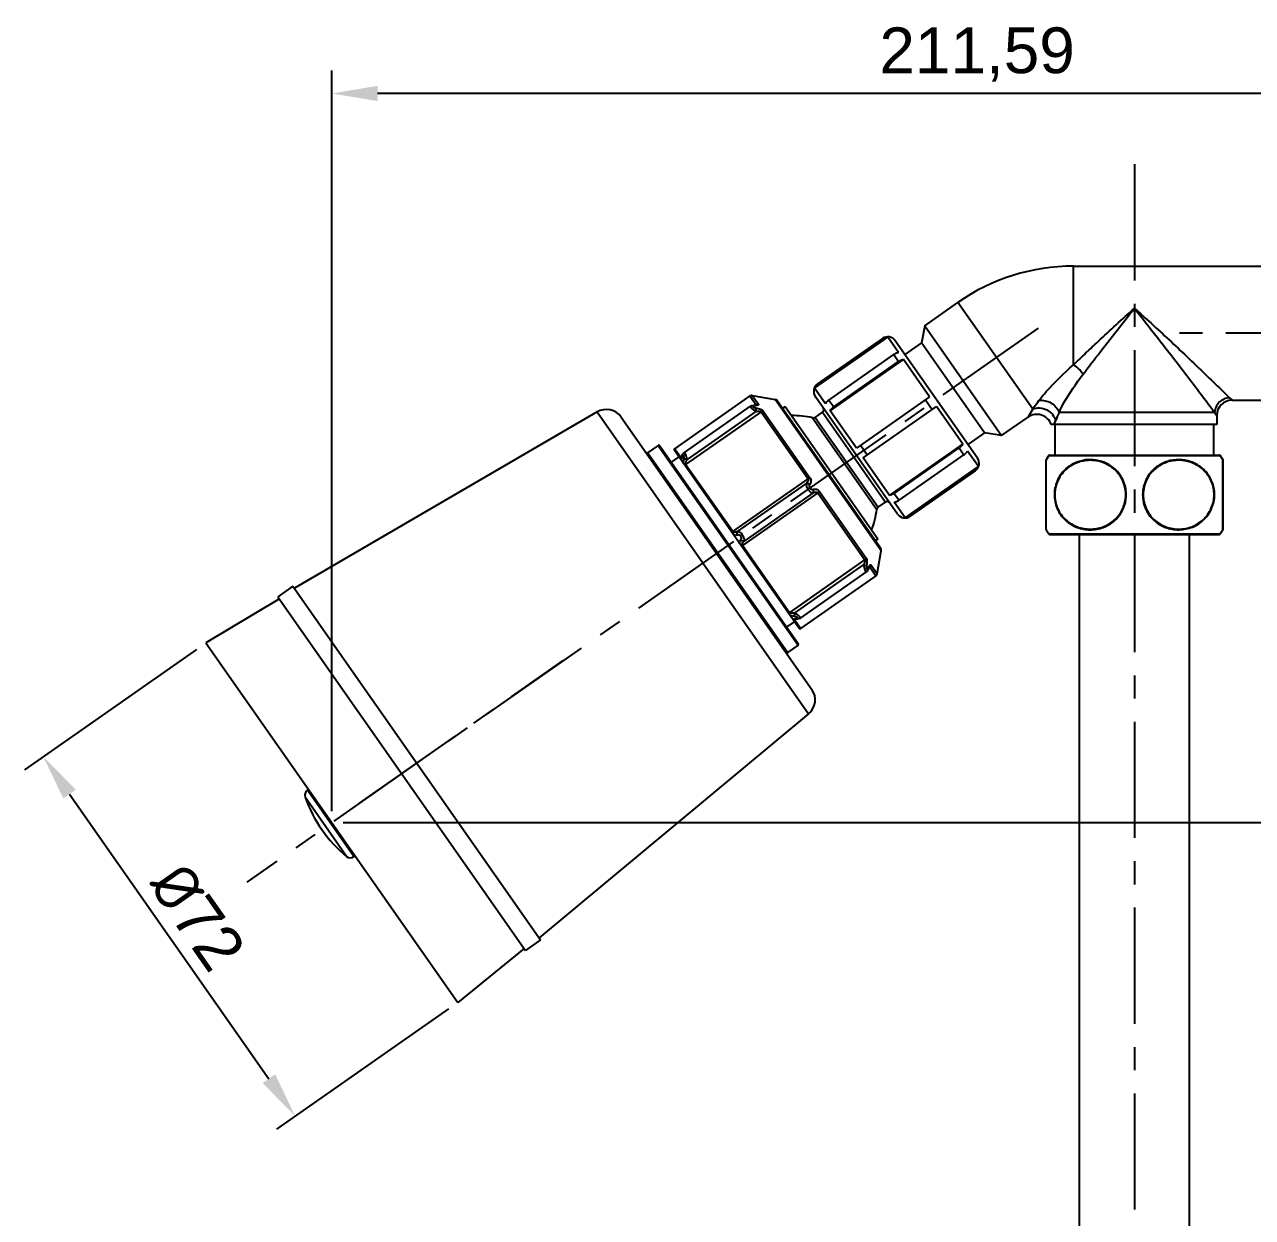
# Model space of a CAD drawing. Header units: millimetres. Extents: x 601 to 1195, y -13 to 407.
# Drawn here: x 938.5 to 1005.6, y 254.9 to 320.1 of the extents above; entities that cross this region are included whole.
import ezdxf

# ---------------------------------------------------------------- set-up
doc = ezdxf.new("R2010")
doc.units = ezdxf.units.MM
doc.header["$LTSCALE"] = 0.1
doc.linetypes.add('CENTERX2', pattern=[101.6, 63.5, -12.7, 12.7, -12.7])
for name, color, linetype in [('02___PRT_ALL_AXES', 7, 'Continuous'), ('CENTER', 1, 'CENTERX2'), ('DIM', 3, 'Continuous')]:
    doc.layers.add(name, color=color, linetype=linetype)
doc.styles.get("Standard").update_dxf_attribs({"font": 'arial.ttf'})
doc.dimstyles.new('ISO-25', dxfattribs={"dimtxt": 2.5, "dimasz": 2.5, "dimexe": 1.25, "dimexo": 0.625, "dimtad": 1, "dimlfac": 3, "dimtxsty": 'Standard', "dimcen": 2.5, "dimadec": 0, "dimazin": 0, "dimtfac": 1, "dimtmove": 0, "dimatfit": 3, "dimfxl": 0, "dimarcsym": 0})

# ---------------------------------------------------------------- blocks, each defined once
blk = doc.blocks.new('*D8')
at = {"layer": 'Defpoints', "color": 0}
for p in [(955.269, 316.331), (1025.798, 312.827), (955.269, 276.468)]:
    blk.add_point(p, dxfattribs=at)
at = {"layer": 'DIM', "color": 0, "lineweight": -2}
for p, q in [((955.269, 277.093), (955.269, 317.581)), ((1025.798, 313.452), (1025.798, 317.581)), ((1023.298, 316.331), (957.769, 316.331))]:
    blk.add_line(p, q, dxfattribs=at)
at = {"layer": 'DIM', "color": 0}
for points in [[(957.769, 316.748), (957.769, 315.914), (955.269, 316.331)], [(1023.298, 316.748), (1023.298, 315.914), (1025.798, 316.331)]]:
    blk.add_solid(points, dxfattribs=at)
at = {"layer": 'DIM', "color": 0, "insert": (990.533, 318.458), "char_height": 2.5, "attachment_point": 5}
blk.add_mtext('211,59', dxfattribs=at)
blk = doc.blocks.new('*D9')
at = {"layer": 'Defpoints', "color": 0}
for p in [(1030.798, 303.227), (1048.792, 303.227), (955.269, 276.468)]:
    blk.add_point(p, dxfattribs=at)
at = {"layer": 'DIM', "color": 0, "lineweight": -2}
for p, q in [((1031.423, 303.227), (1050.042, 303.227)), ((1048.792, 278.968), (1048.792, 300.727)), ((955.894, 276.468), (1050.042, 276.468))]:
    blk.add_line(p, q, dxfattribs=at)
at = {"layer": 'DIM', "color": 0}
for points in [[(1048.375, 300.727), (1049.209, 300.727), (1048.792, 303.227)], [(1048.375, 278.968), (1049.209, 278.968), (1048.792, 276.468)]]:
    blk.add_solid(points, dxfattribs=at)
at = {"layer": 'DIM', "color": 0, "insert": (1046.665, 289.848), "char_height": 2.5, "attachment_point": 5, "rotation": 90}
blk.add_mtext('80,28', dxfattribs=at)
blk = doc.blocks.new('*D10')
at = {"layer": 'Defpoints', "color": 0}
for p in [(948.386, 286.298), (962.152, 266.638), (953.264, 260.415)]:
    blk.add_point(p, dxfattribs=at)
at = {"layer": 'DIM', "color": 0, "lineweight": -2}
for p, q in [((947.874, 285.939), (938.474, 279.358)), ((940.932, 278.027), (951.83, 262.463)), ((961.64, 266.28), (952.24, 259.698))]:
    blk.add_line(p, q, dxfattribs=at)
at = {"layer": 'DIM', "color": 0}
for points in [[(941.273, 278.266), (940.591, 277.788), (939.498, 280.074)], [(952.171, 262.702), (951.488, 262.224), (953.264, 260.415)]]:
    blk.add_solid(points, dxfattribs=at)
at = {"layer": 'DIM', "color": 0, "insert": (947.921, 271.323), "char_height": 2.5, "attachment_point": 5, "rotation": 305}
blk.add_mtext('{\\fISOCPEUR|b0|i0|c0|p34;%%C}72', dxfattribs=at)

msp = doc.modelspace()

# ---------------------------------------------------------------- linework, layer by layer
at = {"color": 7, "linetype": 'Continuous'}
for p, q in [((995.7968, 301.4954), (995.7968, 306.8938)), ((995.7968, 306.8938), (1022.7981, 306.8938)), ((987.6683, 303.6307), (989.4875, 304.9045)), ((993.5699, 299.0742), (989.4875, 304.9045)), ((981.6437, 300.2112), (985.6462, 303.0138)), ((985.365, 302.9335), (981.8154, 300.448)), ((981.8222, 300.4382), (985.3719, 302.9237)), ((985.365, 302.9335), (985.3719, 302.9237)), ((986.2406, 302.1648), (985.6462, 303.0138)), ((990.5544, 296.394), (986.0614, 302.8107)), ((987.4937, 302.6946), (986.5872, 302.0598)), ((982.4307, 299.5692), (985.9803, 302.0547)), ((985.9803, 302.0547), (986.2433, 301.6791)), ((982.5012, 298.9867), (986.5036, 301.7892)), ((982.6937, 299.1936), (986.2433, 301.6791)), ((987.9388, 299.7397), (986.5036, 301.7892)), ((982.2382, 299.3623), (981.6437, 300.2112)), ((981.8154, 300.448), (981.8222, 300.4382)), ((978.1202, 299.7935), (978.4569, 299.3125)), ((978.2447, 299.8211), (978.5787, 299.344)), ((978.2447, 299.8211), (979.5014, 299.5995)), ((978.4104, 299.2799), (978.4569, 299.3125)), ((985.2932, 291.328), (979.5014, 299.5995)), ((985.2656, 291.4525), (979.609, 299.5309)), ((986.1856, 293.3349), (981.6926, 299.7516)), ((982.4307, 299.5692), (982.6937, 299.1936)), ((987.9388, 299.7397), (983.9363, 296.9371)), ((987.7124, 299.5811), (988.0843, 299.05)), ((1004.3249, 299.6963), (1004.4648, 299.5605)), ((1004.4648, 299.5605), (1022.7981, 299.5605)), ((969.763, 298.9181), (953.2189, 289.2751)), ((969.763, 298.9181), (981.3221, 282.4098)), ((971.0857, 298.6277), (981.5017, 283.7521)), ((978.7234, 298.9319), (974.6042, 296.0476)), ((978.4448, 298.9495), (974.683, 296.3155)), ((978.3342, 299.2767), (978.3605, 299.2768)), ((978.3605, 299.2768), (978.4006, 299.2788)), ((978.7234, 298.9319), (981.2951, 295.2592)), ((978.8431, 298.9665), (981.3938, 295.3237)), ((985.1071, 291.9694), (980.0406, 299.2052)), ((981.6794, 298.6233), (982.0818, 298.9051)), ((982.0818, 298.9051), (985.5233, 293.9902)), ((983.9363, 296.9371), (982.5012, 298.9867)), ((984.3082, 296.4059), (988.3107, 299.2085)), ((989.7458, 297.1589), (988.3107, 299.2085)), ((991.8746, 297.6236), (993.3201, 298.6358)), ((993.3201, 298.6358), (993.5699, 299.0742)), ((1003.5135, 298.8938), (995.0107, 298.8938)), ((1003.5135, 298.8938), (1003.6315, 298.7271)), ((1003.6315, 298.7271), (1003.6315, 298.2271)), ((981.5457, 298.5976), (985.0509, 293.5916)), ((981.6794, 298.6233), (985.1208, 293.7084)), ((1003.6313, 298.2271), (994.5851, 298.2271)), ((994.7388, 298.2271), (994.8184, 298.4318)), ((994.7981, 296.5605), (994.7981, 298.2271)), ((1003.4648, 296.5605), (1003.4648, 298.2271)), ((990.9352, 297.7796), (990.0286, 297.1449)), ((973.0978, 297.0906), (972.5244, 296.6891)), ((980.1721, 285.7671), (972.5244, 296.6891)), ((973.0978, 297.0906), (980.7455, 286.1686)), ((973.1907, 297.0743), (980.7619, 286.2615)), ((980.8187, 287.052), (973.953, 296.8573)), ((974.3377, 296.4282), (974.001, 296.9092)), ((984.1627, 297.0957), (984.5346, 296.5645)), ((985.7434, 294.3564), (989.7458, 297.1589)), ((986.0036, 294.4665), (989.5533, 296.952)), ((989.5533, 296.952), (989.8163, 296.5764)), ((990.6033, 295.9344), (990.0088, 296.7833)), ((974.2312, 296.46), (973.8216, 296.1732)), ((974.3377, 296.4282), (974.3843, 296.4608)), ((974.3762, 296.4445), (974.3893, 296.471)), ((974.3893, 296.471), (974.4047, 296.508)), ((974.4047, 296.508), (974.4133, 296.5313)), ((977.1759, 292.3749), (974.6042, 296.0476)), ((985.7434, 294.3564), (984.3082, 296.4059)), ((986.2666, 294.0909), (989.8163, 296.5764)), ((994.2981, 292.513), (994.2981, 296.2746)), ((994.3068, 296.262), (994.3069, 296.3077)), ((994.3068, 292.527), (994.3068, 296.262)), ((994.4448, 296.5308), (1003.8181, 296.5308)), ((994.5003, 296.5605), (1003.7626, 296.5605)), ((1003.956, 296.3077), (1003.9561, 296.2612)), ((1003.9561, 296.2612), (1003.9561, 292.5252)), ((1003.9648, 292.513), (1003.9648, 296.2746)), ((986.6008, 293.1318), (990.6033, 295.9344)), ((986.8751, 293.2219), (990.4248, 295.7074)), ((990.4316, 295.6976), (986.882, 293.2121)), ((990.4248, 295.7074), (990.4316, 295.6976)), ((977.1759, 292.3749), (981.2951, 295.2592)), ((977.4385, 292.3802), (981.2003, 295.0142)), ((981.8281, 294.4979), (977.7089, 291.6136)), ((981.5655, 294.4926), (977.8037, 291.8586)), ((981.8281, 294.4979), (984.3998, 290.8252)), ((981.9225, 294.5686), (984.4732, 290.9258)), ((985.1208, 293.7084), (985.5233, 293.9902)), ((986.0036, 294.4665), (986.2666, 294.0909)), ((986.6008, 293.1318), (986.0064, 293.9808)), ((1003.3321, 293.6491), (1003.431, 293.9375)), ((1003.3512, 293.636), (1003.4515, 293.9295)), ((986.8751, 293.2219), (986.882, 293.2121)), ((994.3069, 292.4799), (994.3068, 292.527)), ((994.4448, 292.2568), (1003.8181, 292.2568)), ((994.5003, 292.2271), (1003.7626, 292.2271)), ((1003.9561, 292.5252), (1003.956, 292.4799)), ((980.2806, 287.9409), (977.7089, 291.6136)), ((985.0716, 290.0712), (985.2932, 291.328)), ((980.2806, 287.9409), (984.3998, 290.8252)), ((980.5593, 287.9233), (984.3211, 290.5573)), ((984.5993, 290.3648), (984.5907, 290.3415)), ((984.6147, 290.4018), (984.5993, 290.3648)), ((984.6279, 290.4283), (984.6147, 290.4018)), ((984.6663, 290.4446), (984.6198, 290.412)), ((984.6663, 290.4446), (985.0031, 289.9636)), ((984.7376, 290.5483), (985.0716, 290.0712)), ((980.5405, 287.4493), (980.131, 287.1625)), ((980.5937, 287.5929), (980.5471, 287.5603)), ((980.8839, 287.0793), (980.5471, 287.5603)), ((980.6435, 287.596), (980.6034, 287.594)), ((980.6698, 287.5961), (980.6435, 287.596)), ((980.7455, 286.1686), (980.1721, 285.7671)), ((981.3221, 282.4098), (966.6024, 270.1616)), ((956.0676, 274.6219), (953.8072, 277.8502)), ((953.9295, 278.2364), (953.9973, 278.2839)), ((956.4724, 274.6048), (953.9295, 278.2364)), ((956.4724, 274.6048), (956.5402, 274.6523))]:
    msp.add_line(p, q, dxfattribs=at)
for points in [[(978.1349, 299.2294), (978.1791, 299.2532), (978.2297, 299.2682), (978.2863, 299.2755), (978.3343, 299.2767)], [(978.4006, 299.2788), (978.4297, 299.2822), (978.4465, 299.2855), (978.4497, 299.2864)], [(974.4133, 296.5313), (974.4313, 296.577), (974.4575, 296.6272), (974.4886, 296.6691), (974.526, 296.7024)], [(974.3644, 296.4256), (974.3638, 296.4249), (974.3668, 296.4291), (974.3762, 296.4445)], [(984.5907, 290.3415), (984.5727, 290.2958), (984.5466, 290.2456), (984.5154, 290.2037), (984.4781, 290.1704)], [(984.6396, 290.4472), (984.6402, 290.4479), (984.6372, 290.4438), (984.6279, 290.4283)], [(980.6034, 287.594), (980.5744, 287.5907), (980.5575, 287.5873), (980.5543, 287.5864)], [(980.8692, 287.6434), (980.8249, 287.6196), (980.7743, 287.6046), (980.7177, 287.5973), (980.6698, 287.5961)]]:
    msp.add_lwpolyline(points, dxfattribs=at)
for centre, radius, start, end in [((995.7968, 295.8938), 11, 90, 125), ((985.6518, 302.5239), 0.5, 35, 125), ((985.658, 302.515), 0.499, 91.359121, 124.99625), ((1117.8438, 173.9814), 176.5086, 133.429142, 133.745042), ((982.1022, 300.0384), 0.5, 125, 215), ((982.1084, 300.0295), 0.499, 125.003788, 158.640841), ((978.2157, 299.6569), 0.1667, 80, 125), ((979.4725, 299.4353), 0.1667, 35, 80), ((1004.4648, 298.7271), 0.8333, 90, 180), ((970.2665, 298.0541), 1, 35, 120.236358), ((978.6117, 299.9014), 0.7861, 257.018098, 259.064303), ((978.3899, 299.982), 0.7193, 273.90238, 274.186746), ((978.3929, 299.9419), 0.6791, 274.180667, 275.081932), ((980.4999, 294.1351), 4.5833, 76.810315, 91.429122), ((981.9862, 299.0417), 0.1667, 305, 35), ((993.7981, 297.9532), 0.8333, 19.194739, 125), ((1004.6401, 294.6149), 10.5372, 156.041433, 158.762792), ((981.5838, 298.7598), 0.1667, 256.810315, 305), ((972.4862, 296.7438), 0.0667, 215, 305), ((973.1361, 297.036), 0.0667, 35, 125), ((974.0966, 296.7726), 0.1667, 125, 149.469801), ((973.7886, 296.6941), 0.6565, 334.874139, 335.083539), ((990.1448, 296.1072), 0.5, 305, 35), ((994.3648, 296.2746), 0.0667, 150.225529, 180), ((997.6523, 294.3938), 3.8542, 146.326785, 150.225529), ((994.5003, 296.4938), 0.0667, 90, 146.326785), ((1003.7626, 296.4938), 0.0667, 33.673215, 90), ((1000.6106, 294.3938), 3.8542, 29.774471, 33.673215), ((1003.8981, 296.2746), 0.0667, 0, 29.774471), ((990.1386, 296.1161), 0.499, 305.00375, 338.640879), ((985.6189, 293.8537), 0.1667, 35, 125), ((980.4999, 294.1351), 4.5833, 338.570878, 353.189685), ((985.2164, 293.5719), 0.1667, 125, 173.189685), ((986.5952, 293.6217), 0.5, 215, 305), ((986.589, 293.6306), 0.499, 271.359163, 304.996208), ((994.3648, 292.513), 0.0667, 180, 209.774471), ((997.6523, 294.3938), 3.8542, 209.774471, 213.673215), ((994.5003, 292.2938), 0.0667, 213.673215, 270), ((1003.7626, 292.2938), 0.0667, 270, 326.326785), ((1000.6106, 294.3938), 3.8542, 326.326785, 330.225529), ((1003.8981, 292.513), 0.0667, 330.225529, 0), ((985.1291, 291.3569), 0.1667, 350, 35), ((985.2727, 290.3886), 0.7862, 170.935877, 172.980936), ((985.2447, 290.1651), 0.6888, 154.898209, 156.166596), ((984.9075, 290.1002), 0.1667, 305, 350), ((980.6132, 287.5223), 0.0853, 130.164763, 131.116455), ((980.625, 286.6128), 0.9975, 89.448776, 91.477371), ((980.7883, 287.2159), 0.1667, 280.530199, 305), ((980.7073, 286.2232), 0.0667, 305, 35), ((980.2104, 285.7125), 0.0667, 125, 215), ((980.6825, 283.1785), 1, 309.763642, 35), ((954.1207, 277.9633), 0.3333, 125, 199.8446), ((960.8967, 280.4088), 7.5371, 199.8446, 230.1554), ((956.2812, 274.8779), 0.3333, 230.1554, 305)]:
    msp.add_arc(centre, radius, start, end, dxfattribs=at)
for points, knots in [([(996.3281, 300.9882), (996.5549, 301.2848), (997.4817, 302.4903), (998.4225, 303.6851), (999.1315, 304.5871)], [0, 0, 0, 0, 0.245547, 1, 1, 1, 1]), ([(996.5017, 302.1664), (996.7177, 302.3708), (997.5854, 303.1873), (998.4638, 303.9925), (999.1315, 304.5871)], [0, 0, 0, 0, 0.249592, 1, 1, 1, 1]), ([(999.1315, 304.5871), (999.3513, 304.3913), (1000.2372, 303.5948), (1001.1094, 302.7832), (1001.7609, 302.1666)], [0, 0, 0, 0, 0.2470805, 1, 1, 1, 1]), ([(999.1315, 304.5871), (999.9685, 303.5221), (1001.449, 301.6396), (1002.8934, 299.7291), (1003.5135, 298.8938)], [0, 0, 0, 0, 0.5656189, 1, 1, 1, 1]), ([(986.2406, 302.1648), (986.2181, 302.1609), (986.1259, 302.139), (986.0391, 302.0959), (985.9803, 302.0547)], [0, 0, 0, 0, 0.2416086, 1, 1, 1, 1]), ([(1001.7609, 302.1666), (1002.0239, 301.9178), (1002.8831, 301.0991), (1003.7349, 300.2726), (1004.3249, 299.6963)], [0, 0, 0, 0, 0.3050105, 1, 1, 1, 1]), ([(986.2433, 301.6791), (986.2633, 301.6931), (986.3435, 301.7433), (986.4344, 301.7773), (986.5036, 301.7892)], [0, 0, 0, 0, 0.2573629, 1, 1, 1, 1]), ([(993.9114, 299.5449), (994.0401, 299.7122), (994.6176, 300.4101), (995.2783, 301.0341), (995.7968, 301.4954)], [0, 0, 0, 0, 0.2331731, 1, 1, 1, 1]), ([(995.7968, 301.4954), (995.9024, 301.4256), (996.0949, 301.2707), (996.2601, 301.0861), (996.3281, 300.9882)], [0, 0, 0, 0, 0.5150417, 1, 1, 1, 1]), ([(995.0107, 298.8938), (995.0893, 299.062), (995.4654, 299.7979), (995.9393, 300.4797), (996.3281, 300.9882)], [0, 0, 0, 0, 0.2248488, 1, 1, 1, 1]), ([(978.4569, 299.3125), (978.4594, 299.3089), (978.4591, 299.2965), (978.4507, 299.2895), (978.4462, 299.2856)], [0, 0, 0, 0, 0.4242464, 1, 1, 1, 1]), ([(978.5787, 299.344), (978.582, 299.3394), (978.5871, 299.3297), (978.5853, 299.3068), (978.5562, 299.2856), (978.5107, 299.2726), (978.4736, 299.2673), (978.453, 299.2655)], [0, 0, 0, 0, 0.0973006, 0.1787777, 0.3694206, 0.6475803, 1, 1, 1, 1]), ([(978.4569, 299.3125), (978.4658, 299.3187), (978.5026, 299.3401), (978.5474, 299.3479), (978.5787, 299.344)], [0, 0, 0, 0, 0.2561898, 1, 1, 1, 1]), ([(982.4307, 299.5692), (982.4107, 299.5552), (982.3361, 299.4971), (982.2731, 299.4233), (982.2382, 299.3623)], [0, 0, 0, 0, 0.2573616, 1, 1, 1, 1]), ([(993.5699, 299.0742), (993.596, 299.1127), (993.7063, 299.2722), (993.8216, 299.4281), (993.9114, 299.5449)], [0, 0, 0, 0, 0.2401488, 1, 1, 1, 1]), ([(993.9114, 299.5449), (994.0215, 299.563), (994.2596, 299.5497), (994.6825, 299.3826), (994.9455, 299.1058), (995.0107, 298.8938)], [0, 0, 0, 0, 0.2460735, 0.5106216, 1, 1, 1, 1]), ([(1004.3249, 299.6963), (1004.2222, 299.69), (1004.0162, 299.6382), (1003.7553, 299.458), (1003.5726, 299.2001), (1003.5198, 298.9955), (1003.5135, 298.8938)], [0, 0, 0, 0, 0.2493891, 0.5017091, 0.7530514, 1, 1, 1, 1]), ([(978.1348, 299.2293), (978.1325, 299.2277), (978.1283, 299.223), (978.1271, 299.2129), (978.1303, 299.2011), (978.1409, 299.1807), (978.1652, 299.1514), (978.2228, 299.0964), (978.3166, 299.0261), (978.4, 298.9744), (978.4448, 298.9495)], [0, 0, 0, 0, 0.0195831, 0.0404395, 0.0671781, 0.1020434, 0.1981301, 0.3266009, 0.6484546, 1, 1, 1, 1]), ([(978.3226, 299.2605), (978.3114, 299.2593), (978.2955, 299.2568), (978.2768, 299.2501), (978.2664, 299.2442), (978.2593, 299.2365), (978.2562, 299.2221), (978.2711, 299.2018), (978.2998, 299.1828), (978.3397, 299.1639), (978.3859, 299.1479), (978.4185, 299.1392), (978.4351, 299.1354)], [0, 0, 0, 0, 0.1190277, 0.1682113, 0.2095963, 0.2440207, 0.2755368, 0.3568099, 0.4838544, 0.644032, 0.819734, 1, 1, 1, 1]), ([(978.3695, 299.2625), (978.3654, 299.2626), (978.3497, 299.2625), (978.334, 299.2617), (978.3226, 299.2605)], [0, 0, 0, 0, 0.2632302, 1, 1, 1, 1]), ([(978.3343, 299.2767), (978.3373, 299.2767), (978.3501, 299.2753), (978.362, 299.2688), (978.3695, 299.2625)], [0, 0, 0, 0, 0.237606, 1, 1, 1, 1]), ([(978.4388, 299.2644), (978.4333, 299.264), (978.4102, 299.2627), (978.387, 299.2624), (978.3695, 299.2625)], [0, 0, 0, 0, 0.2404467, 1, 1, 1, 1]), ([(978.4448, 298.9495), (978.4524, 298.9847), (978.4609, 299.0347), (978.465, 299.095), (978.4644, 299.1197), (978.4626, 299.1296)], [0, 0, 0, 0, 0.5946001, 0.8341042, 1, 1, 1, 1]), ([(978.4448, 298.9495), (978.47, 298.953), (978.5207, 298.9586), (978.596, 298.9622), (978.6575, 298.9592), (978.7003, 298.9491), (978.7185, 298.9389), (978.7234, 298.9319)], [0, 0, 0, 0, 0.2679462, 0.5355557, 0.7939569, 0.9096255, 1, 1, 1, 1]), ([(978.4626, 299.1296), (978.5008, 299.1222), (978.5762, 299.1047), (978.6839, 299.0699), (978.7753, 299.0274), (978.8274, 298.9889), (978.8431, 298.9665)], [0, 0, 0, 0, 0.2778626, 0.5527729, 0.8049135, 1, 1, 1, 1]), ([(978.7234, 298.9319), (978.7323, 298.9381), (978.7685, 298.9594), (978.8121, 298.969), (978.8431, 298.9665)], [0, 0, 0, 0, 0.2590769, 1, 1, 1, 1]), ([(982.5012, 298.9867), (982.5125, 299.0065), (982.5647, 299.0857), (982.6349, 299.1524), (982.6937, 299.1936)], [0, 0, 0, 0, 0.2416086, 1, 1, 1, 1]), ([(993.5699, 299.0742), (993.6868, 299.1261), (993.9602, 299.1669), (994.29, 299.0721), (994.5207, 298.922), (994.7068, 298.7368), (994.7966, 298.555), (994.8184, 298.4318)], [0, 0, 0, 0, 0.2429282, 0.5030171, 0.6342367, 0.7622361, 1, 1, 1, 1]), ([(974.683, 296.3155), (974.6749, 296.3661), (974.6548, 296.4622), (974.6209, 296.5744), (974.5889, 296.6472), (974.5697, 296.6801), (974.5541, 296.6971), (974.5441, 296.7041), (974.5342, 296.7064), (974.5284, 296.7041), (974.526, 296.7024)], [0, 0, 0, 0, 0.3515924, 0.6734239, 0.8018539, 0.8979296, 0.9328048, 0.959537, 0.9804023, 1, 1, 1, 1]), ([(989.7458, 297.1589), (989.7344, 297.1391), (989.6823, 297.0599), (989.6121, 296.9932), (989.5533, 296.952)], [0, 0, 0, 0, 0.2416086, 1, 1, 1, 1]), ([(989.8163, 296.5764), (989.8363, 296.5904), (989.9109, 296.6486), (989.9739, 296.7224), (990.0088, 296.7833)], [0, 0, 0, 0, 0.2573629, 1, 1, 1, 1]), ([(974.383, 296.4154), (974.3746, 296.3974), (974.358, 296.3658), (974.3368, 296.3366), (974.3253, 296.3256)], [0, 0, 0, 0, 0.5551065, 1, 1, 1, 1]), ([(974.3672, 296.4294), (974.3655, 296.4284), (974.3595, 296.4253), (974.3527, 296.4228), (974.3478, 296.4229)], [0, 0, 0, 0, 0.2860882, 1, 1, 1, 1]), ([(974.4146, 296.4933), (974.4122, 296.4866), (974.4029, 296.461), (974.3925, 296.4358), (974.384, 296.4175)], [0, 0, 0, 0, 0.261185, 1, 1, 1, 1]), ([(974.4133, 296.5313), (974.4123, 296.5284), (974.4092, 296.5159), (974.4113, 296.5025), (974.4146, 296.4933)], [0, 0, 0, 0, 0.2376066, 1, 1, 1, 1]), ([(974.4557, 296.5731), (974.4468, 296.5632), (974.4314, 296.5368), (974.4202, 296.509), (974.4146, 296.4933)], [0, 0, 0, 0, 0.4447585, 1, 1, 1, 1]), ([(974.5077, 296.3604), (974.5125, 296.3907), (974.5185, 296.4493), (974.5164, 296.5201), (974.5049, 296.5647), (974.4931, 296.5837), (974.4805, 296.588), (974.4678, 296.5854), (974.4603, 296.5783), (974.4557, 296.5731)], [0, 0, 0, 0, 0.3427552, 0.6584806, 0.7794386, 0.8606149, 0.8912673, 0.922245, 1, 1, 1, 1]), ([(974.4927, 296.0865), (974.489, 296.1315), (974.4899, 296.2235), (974.5004, 296.3145), (974.5077, 296.3604)], [0, 0, 0, 0, 0.4933242, 1, 1, 1, 1]), ([(974.683, 296.3155), (974.6473, 296.3203), (974.5974, 296.3294), (974.5393, 296.3462), (974.5163, 296.3552), (974.5077, 296.3604)], [0, 0, 0, 0, 0.5945998, 0.8341039, 1, 1, 1, 1]), ([(974.6042, 296.0476), (974.5993, 296.0547), (974.596, 296.0753), (974.6012, 296.1189), (974.6194, 296.1777), (974.6485, 296.2473), (974.6711, 296.293), (974.683, 296.3155)], [0, 0, 0, 0, 0.0903835, 0.2061897, 0.4646235, 0.7321769, 1, 1, 1, 1]), ([(995.9038, 296.1382), (995.6753, 296.0382), (995.2398, 295.7396), (994.8093, 295.0536), (994.7003, 294.2258), (994.9478, 293.4352), (995.4773, 292.8407), (996.1624, 292.5109), (996.9002, 292.4445), (997.3768, 292.5728), (997.5945, 292.6771)], [0, 0, 0, 0, 0.1221385, 0.2511142, 0.3853327, 0.5180715, 0.6442241, 0.7643702, 0.8817825, 1, 1, 1, 1]), ([(995.9095, 296.108), (995.6843, 296.01), (995.2548, 295.717), (994.8294, 295.0418), (994.7223, 294.226), (994.9685, 293.4478), (995.4925, 292.8646), (996.1684, 292.5427), (996.8952, 292.4786), (997.3649, 292.6045), (997.5798, 292.7068)], [0, 0, 0, 0, 0.122099, 0.2510577, 0.3853204, 0.5180583, 0.6441352, 0.7642347, 0.8816876, 1, 1, 1, 1]), ([(998.3886, 293.3797), (998.5042, 293.5623), (998.6754, 293.9758), (998.7048, 294.6435), (998.5071, 295.275), (998.1227, 295.786), (997.6166, 296.1333), (997.048, 296.3093), (996.4602, 296.3192), (996.0815, 296.216), (995.9038, 296.1382)], [0, 0, 0, 0, 0.1313509, 0.2657372, 0.3982592, 0.5254488, 0.6471541, 0.7652706, 0.8821235, 1, 1, 1, 1]), ([(998.3645, 293.3972), (998.4788, 293.5769), (998.6481, 293.9842), (998.6768, 294.6421), (998.5104, 295.1657), (998.2828, 295.5227), (998.011, 295.8242), (997.5977, 296.1051), (997.1282, 296.2485), (996.747, 296.281), (996.3656, 296.2605), (996.0846, 296.1843), (995.9095, 296.108)], [0, 0, 0, 0, 0.1312656, 0.2655597, 0.3979656, 0.4624779, 0.5254804, 0.6471053, 0.7651714, 0.8237273, 0.882243, 1, 1, 1, 1]), ([(1003.4515, 293.9295), (1003.512, 294.1688), (1003.538, 294.6727), (1003.292, 295.3694), (1002.8235, 295.9052), (1002.2241, 296.2299), (1001.5702, 296.3419), (1000.9145, 296.2464), (1000.3096, 295.9396), (999.9952, 295.5998), (999.8724, 295.4049)], [0, 0, 0, 0, 0.1352829, 0.2683421, 0.3952897, 0.5165909, 0.6348425, 0.7529224, 0.8737396, 1, 1, 1, 1]), ([(1003.431, 293.9375), (1003.4907, 294.1733), (1003.5162, 294.67), (1003.2719, 295.3559), (1002.8083, 295.8818), (1002.2168, 296.1991), (1001.5724, 296.308), (1000.9262, 296.2142), (1000.3291, 295.9132), (1000.0181, 295.5792), (999.8965, 295.3874)], [0, 0, 0, 0, 0.1353065, 0.2683394, 0.3951927, 0.5164168, 0.6346666, 0.7528078, 0.873696, 1, 1, 1, 1]), ([(981.2951, 295.2592), (981.304, 295.2654), (981.3364, 295.2877), (981.3693, 295.3092), (981.3938, 295.3237)], [0, 0, 0, 0, 0.2756524, 1, 1, 1, 1]), ([(981.3938, 295.3237), (981.4154, 295.2928), (981.4465, 295.226), (981.4581, 295.0938), (981.4221, 295.0009), (981.3864, 294.954)], [0, 0, 0, 0, 0.2879109, 0.5488768, 1, 1, 1, 1]), ([(999.8724, 295.4049), (999.7984, 295.2875), (999.6746, 295.0327), (999.5775, 294.6167), (999.5758, 294.186), (999.6697, 293.7689), (999.8499, 293.3905), (1000.1006, 293.0688), (1000.4043, 292.8141), (1000.8525, 292.5705), (1001.4776, 292.4348), (1002.109, 292.5308), (1002.5702, 292.7426), (1002.8886, 292.9733), (1003.1599, 293.2724), (1003.2962, 293.5099), (1003.3512, 293.636)], [0, 0, 0, 0, 0.0653673, 0.1321956, 0.1995994, 0.2664724, 0.3319046, 0.3954457, 0.4571216, 0.5172726, 0.6344187, 0.751298, 0.811085, 0.8722454, 0.9351683, 1, 1, 1, 1]), ([(999.8965, 295.3874), (999.8233, 295.2719), (999.7008, 295.021), (999.605, 294.6111), (999.6038, 294.1867), (999.6975, 293.776), (999.8767, 293.4039), (1000.1254, 293.0883), (1000.4259, 292.8389), (1000.8686, 292.6009), (1001.4848, 292.4689), (1002.1067, 292.5632), (1002.5614, 292.7709), (1002.8753, 292.9973), (1003.1432, 293.2913), (1003.2778, 293.525), (1003.3321, 293.6491)], [0, 0, 0, 0, 0.0653822, 0.1322265, 0.1996438, 0.2665211, 0.3319488, 0.395485, 0.4571654, 0.5173333, 0.6345316, 0.7514172, 0.8111773, 0.8723001, 0.9351877, 1, 1, 1, 1]), ([(981.2003, 295.0142), (981.1921, 294.9949), (981.1852, 294.9461), (981.2042, 294.8307), (981.2493, 294.7434), (981.2886, 294.6874)], [0, 0, 0, 0, 0.1801089, 0.4110055, 1, 1, 1, 1]), ([(981.2951, 295.2592), (981.3023, 295.2489), (981.3113, 295.2249), (981.3089, 295.1648), (981.2705, 295.0899), (981.225, 295.038), (981.2003, 295.0142)], [0, 0, 0, 0, 0.1335162, 0.2625726, 0.633499, 1, 1, 1, 1]), ([(981.2003, 295.0142), (981.2143, 295.0191), (981.2824, 295.0275), (981.3497, 294.9912), (981.3864, 294.954)], [0, 0, 0, 0, 0.2213936, 1, 1, 1, 1]), ([(981.2886, 294.6874), (981.3278, 294.6313), (981.3944, 294.559), (981.4964, 294.5018), (981.5446, 294.4915), (981.5655, 294.4926)], [0, 0, 0, 0, 0.5889847, 0.8198874, 1, 1, 1, 1]), ([(981.3864, 294.954), (981.3673, 294.9288), (981.3413, 294.8592), (981.3632, 294.7862), (981.3851, 294.7549)], [0, 0, 0, 0, 0.4524597, 1, 1, 1, 1]), ([(981.3851, 294.7549), (981.407, 294.7237), (981.468, 294.6782), (981.5424, 294.6787), (981.5725, 294.6881)], [0, 0, 0, 0, 0.5475404, 1, 1, 1, 1]), ([(981.5655, 294.4926), (981.5749, 294.5041), (981.6061, 294.5652), (981.595, 294.6409), (981.5725, 294.6881)], [0, 0, 0, 0, 0.2213934, 1, 1, 1, 1]), ([(981.5725, 294.6881), (981.6289, 294.7056), (981.7285, 294.7077), (981.8487, 294.6515), (981.9009, 294.5995), (981.9225, 294.5686)], [0, 0, 0, 0, 0.4511919, 0.7120749, 1, 1, 1, 1]), ([(981.5655, 294.4926), (981.5861, 294.5027), (981.6232, 294.5183), (981.6787, 294.5337), (981.731, 294.5399), (981.7849, 294.5343), (981.8176, 294.513), (981.8281, 294.4979)], [0, 0, 0, 0, 0.2442933, 0.4284344, 0.6141884, 0.8034744, 1, 1, 1, 1]), ([(981.8281, 294.4979), (981.837, 294.5041), (981.869, 294.527), (981.9005, 294.5505), (981.9225, 294.5686)], [0, 0, 0, 0, 0.2756524, 1, 1, 1, 1]), ([(986.0036, 294.4665), (985.9837, 294.4525), (985.9035, 294.4023), (985.8126, 294.3684), (985.7434, 294.3564)], [0, 0, 0, 0, 0.2573616, 1, 1, 1, 1]), ([(986.0064, 293.9808), (986.0289, 293.9847), (986.1211, 294.0066), (986.2078, 294.0497), (986.2666, 294.0909)], [0, 0, 0, 0, 0.2416086, 1, 1, 1, 1]), ([(997.5798, 292.7068), (997.7357, 292.781), (998.0347, 292.9754), (998.2683, 293.246), (998.3645, 293.3972)], [0, 0, 0, 0, 0.4906324, 1, 1, 1, 1]), ([(997.5945, 292.6771), (997.7525, 292.7527), (998.0553, 292.9508), (998.2914, 293.2261), (998.3886, 293.3797)], [0, 0, 0, 0, 0.4905856, 1, 1, 1, 1]), ([(977.1759, 292.3749), (977.1711, 292.3715), (977.1523, 292.3582), (977.1337, 292.3446), (977.12, 292.3343)], [0, 0, 0, 0, 0.257053, 1, 1, 1, 1]), ([(977.4385, 292.3802), (977.418, 292.3701), (977.3809, 292.3545), (977.3253, 292.3391), (977.2731, 292.3329), (977.2191, 292.3385), (977.1865, 292.3598), (977.1759, 292.3749)], [0, 0, 0, 0, 0.2442933, 0.4284344, 0.6141884, 0.8034744, 1, 1, 1, 1]), ([(977.4315, 292.1847), (977.3986, 292.1745), (977.3258, 292.1641), (977.2533, 292.1794), (977.2184, 292.1938)], [0, 0, 0, 0, 0.4771803, 1, 1, 1, 1]), ([(977.4385, 292.3802), (977.4291, 292.3687), (977.398, 292.3076), (977.4091, 292.2319), (977.4315, 292.1847)], [0, 0, 0, 0, 0.2213934, 1, 1, 1, 1]), ([(977.6177, 291.9188), (977.6368, 291.9439), (977.6625, 292.0139), (977.6297, 292.1254), (977.5361, 292.1944), (977.4616, 292.1941), (977.4315, 292.1847)], [0, 0, 0, 0, 0.2260049, 0.5000016, 0.7739974, 1, 1, 1, 1]), ([(977.8037, 291.8586), (977.8119, 291.8779), (977.8188, 291.9266), (977.7998, 292.0422), (977.7232, 292.1909), (977.6097, 292.3137), (977.5076, 292.3711), (977.4594, 292.3813), (977.4385, 292.3802)], [0, 0, 0, 0, 0.0900154, 0.2054081, 0.4999628, 0.7946031, 0.9099883, 1, 1, 1, 1]), ([(977.5533, 291.7155), (977.5517, 291.7532), (977.5621, 291.8265), (977.5968, 291.8914), (977.6177, 291.9188)], [0, 0, 0, 0, 0.5228166, 1, 1, 1, 1]), ([(977.8037, 291.8586), (977.7897, 291.8537), (977.7216, 291.8453), (977.6544, 291.8816), (977.6177, 291.9188)], [0, 0, 0, 0, 0.2213936, 1, 1, 1, 1]), ([(977.7089, 291.6136), (977.7041, 291.6103), (977.6852, 291.5971), (977.6661, 291.5843), (977.6517, 291.575)], [0, 0, 0, 0, 0.257053, 1, 1, 1, 1]), ([(977.7089, 291.6136), (977.7018, 291.6239), (977.6927, 291.6479), (977.6951, 291.708), (977.7335, 291.7829), (977.779, 291.8348), (977.8037, 291.8586)], [0, 0, 0, 0, 0.133459, 0.2625101, 0.6334472, 1, 1, 1, 1]), ([(984.3998, 290.8252), (984.4047, 290.8182), (984.4081, 290.7975), (984.4029, 290.7539), (984.3847, 290.6951), (984.3555, 290.6255), (984.3329, 290.5798), (984.3211, 290.5573)], [0, 0, 0, 0, 0.0903807, 0.2061805, 0.4646174, 0.7321725, 1, 1, 1, 1]), ([(984.3998, 290.8252), (984.4087, 290.8314), (984.4411, 290.8581), (984.4649, 290.8958), (984.4732, 290.9258)], [0, 0, 0, 0, 0.259077, 1, 1, 1, 1]), ([(984.4732, 290.9258), (984.4889, 290.9034), (984.5073, 290.8413), (984.5159, 290.7408), (984.5119, 290.6277), (984.5025, 290.5509), (984.4964, 290.5124)], [0, 0, 0, 0, 0.1950799, 0.4473006, 0.722222, 1, 1, 1, 1]), ([(984.3211, 290.5573), (984.3291, 290.5067), (984.3492, 290.4106), (984.3831, 290.2984), (984.4151, 290.2256), (984.4344, 290.1927), (984.4499, 290.1757), (984.4599, 290.1687), (984.4698, 290.1664), (984.4757, 290.1687), (984.478, 290.1704)], [0, 0, 0, 0, 0.3515903, 0.6734226, 0.8018526, 0.897928, 0.932805, 0.9595356, 0.9804022, 1, 1, 1, 1]), ([(984.3211, 290.5573), (984.3567, 290.5525), (984.4066, 290.5434), (984.4647, 290.5266), (984.4877, 290.5176), (984.4964, 290.5124)], [0, 0, 0, 0, 0.5945998, 0.8341039, 1, 1, 1, 1]), ([(984.4924, 290.4847), (984.4888, 290.4554), (984.4857, 290.4126), (984.489, 290.3564), (984.4946, 290.3198), (984.5116, 290.2802), (984.541, 290.2898), (984.5491, 290.3001), (984.5536, 290.3061)], [0, 0, 0, 0, 0.3574222, 0.5243673, 0.6690841, 0.842249, 0.9088711, 1, 1, 1, 1]), ([(984.5536, 290.3061), (984.5571, 290.3108), (984.5719, 290.3338), (984.5823, 290.3593), (984.5894, 290.3795)], [0, 0, 0, 0, 0.2143583, 1, 1, 1, 1]), ([(984.5894, 290.3795), (984.5914, 290.3851), (984.5992, 290.4066), (984.6078, 290.4279), (984.6146, 290.4434)], [0, 0, 0, 0, 0.258995, 1, 1, 1, 1]), ([(984.5907, 290.3415), (984.5918, 290.3444), (984.5948, 290.3569), (984.5928, 290.3703), (984.5894, 290.3795)], [0, 0, 0, 0, 0.2376066, 1, 1, 1, 1]), ([(984.6209, 290.4573), (984.6297, 290.476), (984.6473, 290.5089), (984.6751, 290.5472), (984.7049, 290.5672), (984.727, 290.561), (984.7343, 290.5529), (984.7376, 290.5483)], [0, 0, 0, 0, 0.3524259, 0.6304715, 0.8210601, 0.9025901, 1, 1, 1, 1]), ([(984.6368, 290.4434), (984.6385, 290.4444), (984.6445, 290.4475), (984.6513, 290.45), (984.6562, 290.4499)], [0, 0, 0, 0, 0.2860882, 1, 1, 1, 1]), ([(984.6663, 290.4446), (984.6752, 290.4508), (984.7078, 290.4781), (984.7305, 290.5175), (984.7376, 290.5483)], [0, 0, 0, 0, 0.2561899, 1, 1, 1, 1]), ([(980.5593, 287.9233), (980.534, 287.9198), (980.4833, 287.9142), (980.408, 287.9106), (980.3465, 287.9136), (980.3038, 287.9237), (980.2855, 287.9339), (980.2806, 287.9409)], [0, 0, 0, 0, 0.2679524, 0.5355661, 0.793996, 0.9096428, 1, 1, 1, 1]), ([(980.5593, 287.9233), (980.5516, 287.8881), (980.5431, 287.8381), (980.539, 287.7778), (980.5396, 287.7531), (980.5415, 287.7432)], [0, 0, 0, 0, 0.5946002, 0.8341043, 1, 1, 1, 1]), ([(980.8692, 287.6435), (980.8716, 287.6451), (980.8757, 287.6498), (980.877, 287.6599), (980.8738, 287.6717), (980.8631, 287.6921), (980.8388, 287.7214), (980.7813, 287.7765), (980.6875, 287.8467), (980.604, 287.8984), (980.5593, 287.9233)], [0, 0, 0, 0, 0.0195834, 0.0404411, 0.0671807, 0.10205, 0.1981423, 0.3266201, 0.6484785, 1, 1, 1, 1]), ([(980.5415, 287.7432), (980.4959, 287.752), (980.4067, 287.7733), (980.32, 287.8039), (980.279, 287.8228)], [0, 0, 0, 0, 0.5067161, 1, 1, 1, 1]), ([(980.4465, 287.5837), (980.4667, 287.5938), (980.5183, 287.6054), (980.57, 287.6092), (980.5992, 287.61)], [0, 0, 0, 0, 0.4360544, 1, 1, 1, 1]), ([(980.6816, 287.6123), (980.6935, 287.6136), (980.7102, 287.6163), (980.7297, 287.6237), (980.74, 287.6304), (980.7463, 287.6395), (980.7462, 287.6508), (980.7396, 287.662), (980.7228, 287.6786), (980.691, 287.6971), (980.6456, 287.716), (980.5947, 287.7317), (980.5593, 287.7398), (980.5415, 287.7432)], [0, 0, 0, 0, 0.1146391, 0.1610826, 0.1994452, 0.2313596, 0.2628142, 0.3019828, 0.3532129, 0.4886516, 0.65165, 0.8252924, 1, 1, 1, 1]), ([(980.5471, 287.5603), (980.5447, 287.5638), (980.5447, 287.5758), (980.5527, 287.5827), (980.5571, 287.5865)], [0, 0, 0, 0, 0.4266152, 1, 1, 1, 1]), ([(980.6346, 287.6103), (980.6387, 287.6102), (980.6544, 287.6103), (980.6701, 287.6111), (980.6816, 287.6123)], [0, 0, 0, 0, 0.2632978, 1, 1, 1, 1]), ([(980.6698, 287.5961), (980.6667, 287.5961), (980.6539, 287.5975), (980.6421, 287.604), (980.6346, 287.6103)], [0, 0, 0, 0, 0.2376061, 1, 1, 1, 1])]:
    msp.add_open_spline(points, degree=3, knots=knots, dxfattribs=at)
for points in [[(974.3377, 296.4282), (974.3185, 296.4148), (974.3016, 296.3973), (974.2889, 296.3776)], [(974.3478, 296.4229), (974.344, 296.4231), (974.3399, 296.4251), (974.3377, 296.4282)], [(974.6042, 296.0476), (974.5851, 296.0342), (974.568, 296.0172), (974.5548, 295.9979)], [(984.6562, 290.4499), (984.66, 290.4497), (984.6641, 290.4477), (984.6663, 290.4446)], [(980.2806, 287.9409), (980.2615, 287.9275), (980.2396, 287.9172), (980.217, 287.9114)], [(980.5471, 287.5603), (980.5279, 287.5468), (980.5057, 287.5369), (980.4828, 287.5318)]]:
    msp.add_open_spline(points, degree=3, dxfattribs=at)
at = {"layer": '02___PRT_ALL_AXES', "color": 7, "linetype": 'Continuous'}
for p, q in [((987.6683, 303.6307), (989.4875, 304.9045)), ((987.6683, 303.6307), (987.4937, 302.6946)), ((987.6683, 303.6307), (991.8746, 297.6236)), ((987.4937, 302.6946), (986.5872, 302.0598)), ((990.9352, 297.7796), (987.4937, 302.6946)), ((978.1202, 299.7935), (974.001, 296.9092)), ((969.763, 298.9181), (953.2189, 289.2751)), ((978.135, 299.2295), (974.5258, 296.7023)), ((980.0405, 299.2052), (979.904, 299.1096)), ((981.6794, 298.6233), (982.0818, 298.9051)), ((990.9352, 297.7796), (990.0286, 297.1449)), ((991.8746, 297.6236), (990.9352, 297.7796)), ((973.0978, 297.0906), (972.5244, 296.6891)), ((974.2312, 296.46), (973.8216, 296.1732)), ((994.4448, 296.5308), (994.3069, 296.3077)), ((1003.8181, 296.5308), (1003.956, 296.3077)), ((985.1208, 293.7084), (985.5233, 293.9902)), ((985.1071, 291.9694), (984.9706, 291.8738)), ((994.3069, 292.4799), (994.4448, 292.2568)), ((996.1315, 123.2675), (996.1315, 292.2271)), ((1002.1315, 123.5272), (1002.1315, 292.2271)), ((1003.956, 292.4799), (1003.8181, 292.2568)), ((984.4783, 290.1706), (980.869, 287.6433)), ((985.0031, 289.9636), (980.8839, 287.0793)), ((953.1424, 289.3844), (952.3233, 288.8108)), ((953.1424, 289.3844), (966.6788, 270.0524)), ((952.3998, 288.7016), (948.3859, 286.2979)), ((952.3233, 288.8108), (965.8597, 269.4788)), ((980.5405, 287.4493), (980.131, 287.1625)), ((948.3859, 286.2979), (962.1517, 266.6383)), ((980.7455, 286.1686), (980.1721, 285.7671)), ((981.3221, 282.4098), (966.6024, 270.1616)), ((953.9295, 278.2364), (953.9973, 278.2839)), ((956.4724, 274.6048), (956.5402, 274.6523)), ((966.6788, 270.0524), (965.8597, 269.4788)), ((965.7832, 269.588), (962.1517, 266.6383))]:
    msp.add_line(p, q, dxfattribs=at)
for start, end in [(76.810315, 91.389996), (338.610004, 353.189685)]:
    msp.add_arc((980.4999, 294.1351), 4.5833, start, end, dxfattribs=at)
at = {"layer": 'CENTER'}
for p, q in [((999.1315, 312.4576), (999.1315, 111.5841)), ((993.8672, 303.495), (950.6269, 273.2178)), ((1030.7981, 303.2271), (1000.4648, 303.2271)), ((956.7826, 277.5281), (967.9136, 285.3221))]:
    msp.add_line(p, q, dxfattribs=at)

# ---------------------------------------------------------------- dimensions: what is measured, and where the dimension line sits
at = {"layer": 'DIM'}
dim = msp.add_linear_dim(base=(955.2688, 316.331), p1=(1025.7981, 312.8271), p2=(955.2688, 276.4681), dimstyle='ISO-25', dxfattribs=at)
dim.commit()
dim.dimension.update_dxf_attribs({"geometry": '*D8', "text_midpoint": (990.5334, 318.4584)})
dim = msp.add_linear_dim(base=(1048.7919, 303.2271), p1=(955.2688, 276.4681), p2=(1030.7981, 303.2271), angle=90, dimstyle='ISO-25', dxfattribs=at)
dim.commit()
dim.dimension.update_dxf_attribs({"geometry": '*D9', "text_midpoint": (1046.6646, 289.8476)})
dim = msp.add_aligned_dim(p1=(948.3859, 286.2979), p2=(962.1517, 266.6383), distance=-10.8502, text='{\\fISOCPEUR|b0|i0|c0|p34;%%C}<>', dimstyle='ISO-25', dxfattribs=at)
dim.commit()
dim.dimension.update_dxf_attribs({"geometry": '*D10', "text_midpoint": (947.9209, 271.3231)})

doc.saveas('drawing.dxf')
